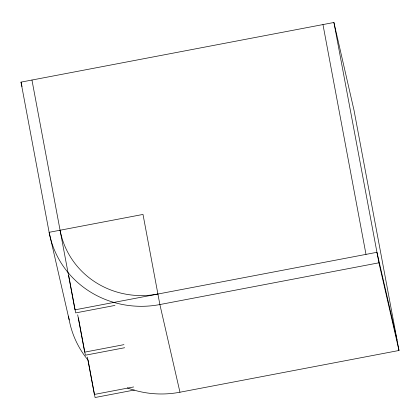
<?xml version="1.0" encoding="UTF-8"?>
<svg xmlns="http://www.w3.org/2000/svg" width="420" height="420" viewBox="0 0 420 420"><rect width="100%" height="100%" fill="white"/><g stroke="black" fill="none" stroke-linecap="round" stroke-linejoin="round"><path stroke-width="0.63" d="M87.864 359.898A95.571 91.681 -12.9 0 1 69.206 319.993L49.13 232.318L21 82.12L333.916 22.486L353.997 110.161L399 350.485L179.959 392.222A95.571 91.681 -12.9 0 1 127.265 387.87M114.965 305.424L75.689 312.905L68.696 275.572M399 350.485L378.919 262.81L159.878 304.553A95.571 91.681 -12.9 0 1 49.13 232.318L143.005 214.431L159.878 304.553L179.959 392.222M123.947 344.657L84.677 352.144L77.684 314.806M124.651 347.729L85.381 355.21L78.388 317.877M133.639 386.962L94.364 394.443L87.37 357.11M134.342 390.028L95.067 397.514L88.074 360.176M397.031 339.969L376.95 252.294L74.986 309.839L31.951 80.031M21 82.12L22.018 86.567M333.916 22.486L378.919 262.81M322.964 24.575L365.999 254.384M68.481 316.123L69.206 319.993M157.909 294.037A84.42 80.986 -12.9 0 1 60.081 230.234"/></g></svg>
